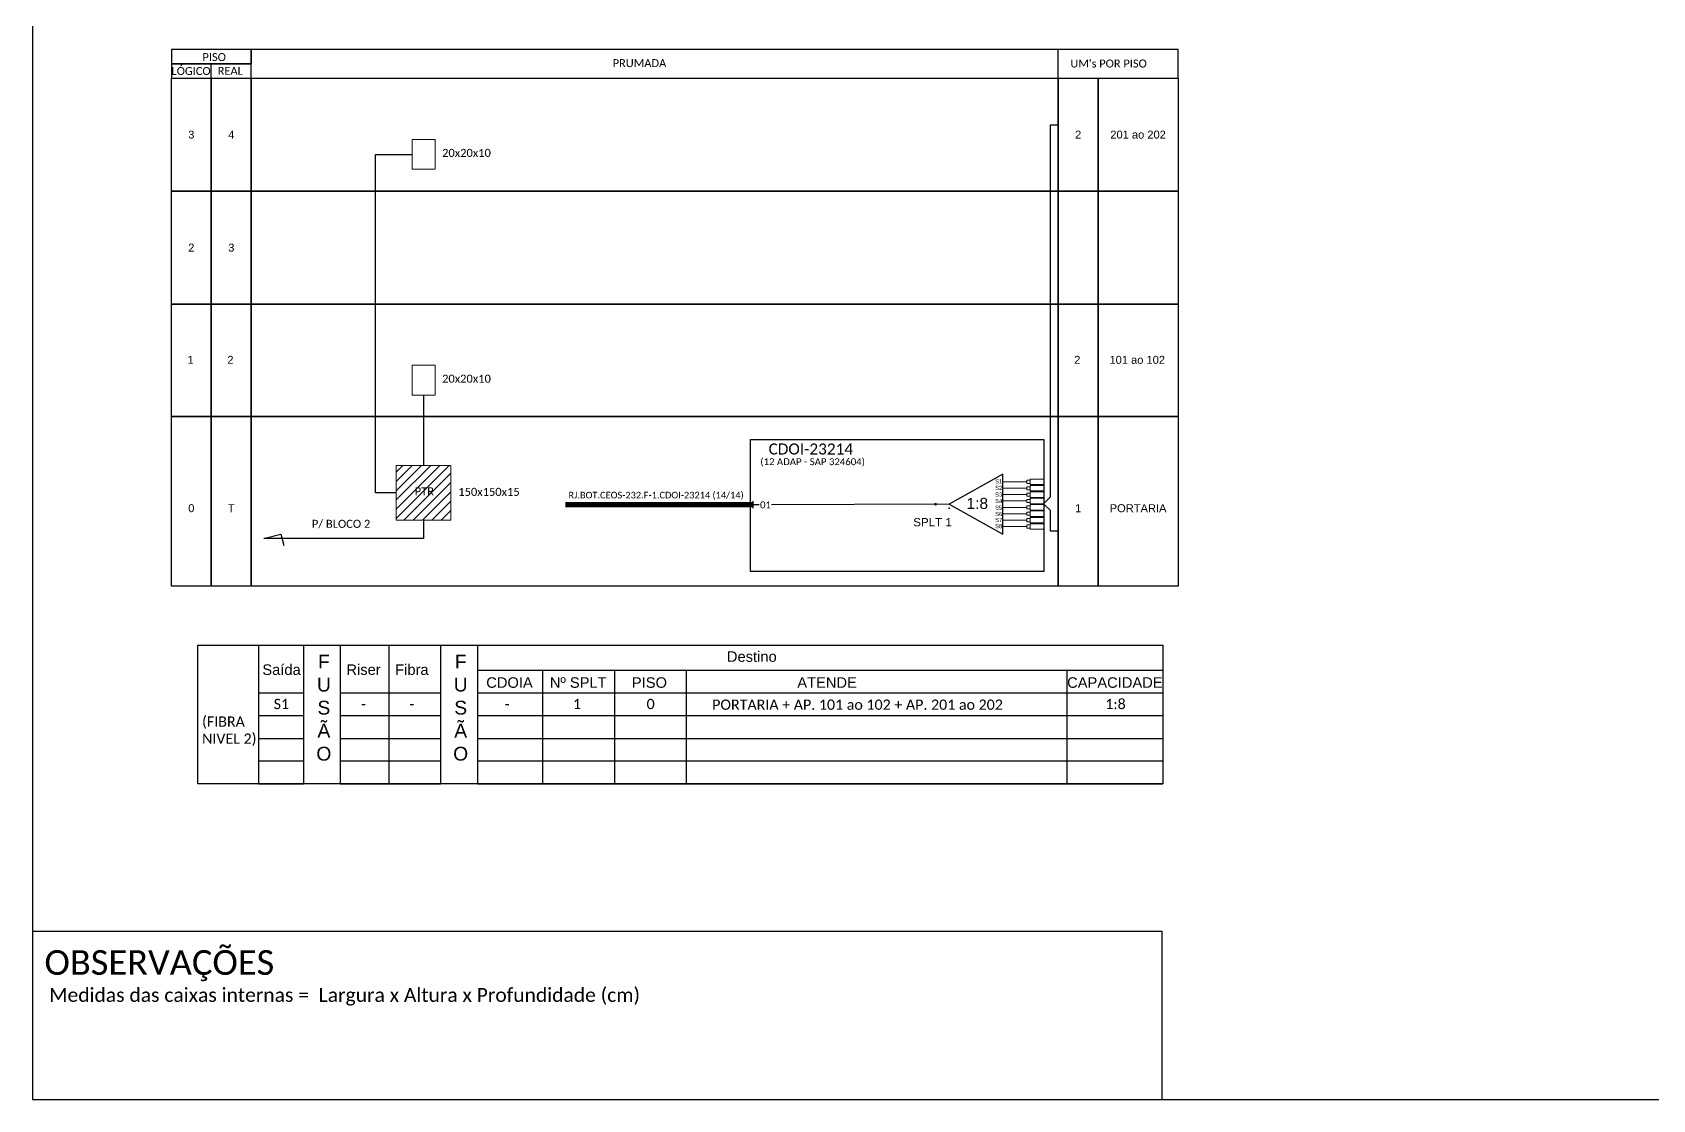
# Model space of a CAD drawing. Extents: x -89 to 1698, y 17 to 1299.
# Drawn here: x 859.2 to 1328.3, y 705 to 1014.1 of the extents above; entities that cross this region are included whole.
import ezdxf
from ezdxf.enums import TextEntityAlignment as Align

# ---------------------------------------------------------------- set-up
doc = ezdxf.new("R2010")
doc.units = 0
doc.styles.add('ARIAL', font='arial.ttf')
doc.styles.add('WMF-Calibri0', font='calibri.ttf')

# ---------------------------------------------------------------- blocks, each defined once
blk = doc.blocks.new('CDOI-12 ADAP SAP 05 ESQ')
at = {"color": 1}
blk.add_lwpolyline([(5016.02, -490.32), (5016.02, -490.32), (5016.02, -490.32), (4962.89, -490.32), (4962.89, -466.43), (4962.89, -466.43)], dxfattribs=at)
blk.add_lwpolyline([(4962.89, -466.43), (5016.02, -466.43), (5016.02, -490.32), (4962.89, -490.32)], close=True, dxfattribs=at)
blk = doc.blocks.new('SPLT_1-8_SC-APC')
at = {"color": 1}
blk.add_lwpolyline([(-7.37, -2.1), (-17.04, -7.55), (-7.37, -13), (-7.37, -2.1)], dxfattribs=at)
at = {"color": 3, "lineweight": 0}
for points in [[(-2.99, -3.51), (-7.37, -3.51)], [(-7.37, -4.66), (-2.99, -4.66)], [(-7.37, -5.82), (-2.99, -5.82)], [(-2.41, -3.02), (-2.41, -4)], [(-2.41, -3.02), (0, -3.02)], [(-2.41, -4), (0, -4)], [(-2.41, -4.17), (-2.41, -5.16)], [(-2.41, -4.17), (0, -4.17)], [(-2.41, -5.16), (0, -5.16)], [(-2.41, -5.32), (-2.41, -6.31)], [(-2.41, -5.32), (0, -5.32)], [(-7.37, -6.97), (-2.99, -6.97)], [(-7.37, -8.12), (-2.99, -8.12)], [(-2.41, -6.31), (0, -6.31)], [(-2.41, -6.48), (-2.41, -7.46)], [(-2.41, -6.48), (0, -6.48)], [(-2.41, -7.46), (0, -7.46)], [(-2.41, -7.63), (-2.41, -8.62)], [(-2.41, -7.63), (0, -7.63)], [(-2.41, -8.62), (0, -8.62)], [(-2.41, -8.78), (-2.41, -9.77)], [(-2.41, -8.78), (0, -8.78)], [(-7.37, -9.28), (-2.99, -9.28)], [(-7.37, -10.43), (-2.99, -10.43)], [(-7.37, -11.58), (-2.99, -11.58)], [(-2.41, -9.77), (0, -9.77)], [(-2.41, -9.94), (-2.41, -10.92)], [(-2.41, -9.94), (0, -9.94)], [(-2.41, -10.92), (0, -10.92)], [(-2.41, -11.09), (-2.41, -12.08)], [(-2.41, -11.09), (0, -11.09)], [(-2.41, -12.08), (0, -12.08)]]:
    blk.add_lwpolyline(points, dxfattribs=at)
for points in [[(-2.99, -3.22), (-2.41, -3.22), (-2.41, -3.8), (-2.99, -3.8)], [(-2.99, -4.38), (-2.41, -4.38), (-2.41, -4.95), (-2.99, -4.95)], [(-2.99, -5.53), (-2.41, -5.53), (-2.41, -6.1), (-2.99, -6.1)], [(-2.99, -6.68), (-2.41, -6.68), (-2.41, -7.26), (-2.99, -7.26)], [(-2.99, -7.84), (-2.41, -7.84), (-2.41, -8.41), (-2.99, -8.41)], [(-2.99, -8.99), (-2.41, -8.99), (-2.41, -9.56), (-2.99, -9.56)], [(-2.99, -10.14), (-2.41, -10.14), (-2.41, -10.72), (-2.99, -10.72)], [(-2.99, -11.3), (-2.41, -11.3), (-2.41, -11.87), (-2.99, -11.87)]]:
    blk.add_lwpolyline(points, close=True, dxfattribs=at)
at = {"color": 1, "lineweight": 0}
blk.add_lwpolyline([(-17.04, -7.55), (-19.26, -7.55)], dxfattribs=at)
at = {"color": 1, "style": 'ARIAL'}
for s, height, p in [('S1', 0.75, (-8.74, -3.78)), ('S2', 0.75, (-8.74, -4.97)), ('S3', 0.75, (-8.74, -6.18)), ('1:8', 2, (-13.91, -8.4)), ('S4', 0.75, (-8.74, -7.36)), ('S5', 0.75, (-8.74, -8.57)), ('S6', 0.75, (-8.74, -9.69)), ('S7', 0.75, (-8.74, -10.78)), ('S8', 0.75, (-8.74, -11.9))]:
    blk.add_text(s, height=height, dxfattribs=at).set_placement(p)

msp = doc.modelspace()

# ---------------------------------------------------------------- hatches: boundary and pattern name
h = msp.add_hatch()
h.set_pattern_fill('ANSI31', color=1, scale=0.6)
h.set_pattern_definition([(45, (444.105, 3521.0566), (-1.3470384, 1.3470384), [])])
h.paths.add_polyline_path([(980.4, 888.65), (964.59, 888.65), (964.59, 872.84), (980.4, 872.84)])
h.paths.add_polyline_path([(969.32, 879.48), (976.13, 879.48), (976.13, 882.95), (969.32, 882.95)], flags=24)
h = msp.add_hatch(color=3)
h.dxf.hatch_style = 1
edge = h.paths.add_edge_path()
edge.add_arc((1120.73, 877.47), 0.41, 0, 360)

# ---------------------------------------------------------------- linework, layer by layer
at = {"color": 7}
for p, q in [((937.76, 836.66), (937.76, 796.53)), ((962.45, 836.66), (962.45, 796.53)), ((977.36, 836.66), (977.36, 796.53)), ((988.08, 836.66), (988.08, 796.53)), ((1006.95, 829.36), (1006.95, 796.53)), ((1027.75, 829.36), (1027.75, 796.53)), ((1048.51, 829.36), (1048.51, 796.53)), ((1158.74, 829.36), (1158.74, 796.53))]:
    msp.add_line(p, q, dxfattribs=at)
for points in [[(859.23, 705.02), (1697.79, 705.02), (1697.79, 1299.02), (859.23, 1299.02), (859.23, 705.02)], [(922.6, 1000.9), (1190.97, 1000.9), (1190.97, 1009.13), (922.6, 1009.13), (922.6, 1009.13), (922.6, 1005.02)], [(1156.22, 1000.9), (1156.22, 1009.13)], [(911.03, 1000.9), (911.03, 1005.02)]]:
    msp.add_lwpolyline(points)
for points in [[(899.46, 1005.02), (922.6, 1005.02), (922.6, 1009.13), (899.46, 1009.13)], [(899.46, 1000.9), (922.6, 1000.9), (922.6, 1005.02), (899.46, 1005.02)], [(899.46, 1000.9), (911.03, 1000.9), (911.03, 968.16), (899.46, 968.16)], [(911.03, 1000.9), (922.6, 1000.9), (922.6, 968.16), (911.03, 968.16)], [(922.6, 1000.9), (1156.22, 1000.9), (1156.22, 968.16), (922.6, 968.16)], [(1156.22, 1000.9), (1167.79, 1000.9), (1167.79, 968.16), (1156.22, 968.16)], [(1167.79, 1000.9), (1190.94, 1000.9), (1190.94, 968.16), (1167.79, 968.16)], [(899.46, 968.16), (911.03, 968.16), (911.03, 935.42), (899.46, 935.42)], [(911.03, 968.16), (922.6, 968.16), (922.6, 935.42), (911.03, 935.42)], [(922.6, 968.16), (1156.22, 968.16), (1156.22, 935.42), (922.6, 935.42)], [(1156.22, 968.16), (1167.79, 968.16), (1167.79, 935.42), (1156.22, 935.42)], [(1167.79, 968.16), (1190.94, 968.16), (1190.94, 935.42), (1167.79, 935.42)], [(899.46, 935.42), (911.03, 935.42), (911.03, 902.86), (899.46, 902.86)], [(911.03, 935.42), (922.6, 935.42), (922.6, 902.86), (911.03, 902.86)], [(922.6, 935.42), (1156.22, 935.42), (1156.22, 902.86), (922.6, 902.86)], [(1156.22, 935.42), (1167.79, 935.42), (1167.79, 902.86), (1156.22, 902.86)], [(1167.79, 935.42), (1190.94, 935.42), (1190.94, 902.86), (1167.79, 902.86)], [(899.46, 902.86), (911.03, 902.86), (911.03, 853.74), (899.46, 853.74)], [(911.03, 902.86), (922.6, 902.86), (922.6, 853.74), (911.03, 853.74)], [(922.6, 902.86), (1156.22, 902.86), (1156.22, 853.74), (922.6, 853.74)], [(1156.22, 902.86), (1167.79, 902.86), (1167.79, 853.74), (1156.22, 853.74)], [(1167.79, 902.86), (1190.94, 902.86), (1190.94, 853.74), (1167.79, 853.74)]]:
    msp.add_lwpolyline(points, close=True)
at = {"color": 3}
for points in [[(1156.22, 869.62), (1154.03, 869.62), (1154.03, 875.62), (1151.96, 877.62), (1154.03, 879.61), (1154.03, 987.33), (1156.22, 987.33)], [(964.59, 880.75), (958.53, 880.75), (958.53, 978.79), (969.18, 978.79)], [(972.49, 909.09), (972.49, 888.65)], [(1069.63, 877.34), (1067.86, 877.34)], [(1121.14, 877.48), (1073.25, 877.34)], [(972.49, 872.84), (972.49, 867.52), (926.26, 867.52), (931.16, 868.79), (932.01, 865.54)]]:
    msp.add_lwpolyline(points, dxfattribs=at)
at = {"color": 0, "lineweight": 0}
for points in [[(969.18, 983.1), (975.8, 983.1), (975.8, 974.48), (969.18, 974.48)], [(969.18, 917.71), (975.8, 917.71), (975.8, 909.09), (969.18, 909.09)]]:
    msp.add_lwpolyline(points, close=True, dxfattribs=at)
at = {"color": 1, "lineweight": 0}
msp.add_lwpolyline([(964.59, 888.65), (980.4, 888.65), (980.4, 872.84), (964.59, 872.84)], close=True, dxfattribs=at)
at = {"color": 1, "const_width": 1.6}
msp.add_lwpolyline([(1013.52, 877.34), (1067.86, 877.34)], dxfattribs=at)
at = {"color": 1}
msp.add_lwpolyline([(1067.86, 878.39), (1067.86, 876.29)], dxfattribs=at)
at = {"color": 7}
msp.add_lwpolyline([(907.08, 836.66), (1186.52, 836.66), (1186.52, 796.53), (907.08, 796.53)], close=True, dxfattribs=at)
for points in [[(924.72, 836.66), (924.72, 796.53)], [(948.47, 796.53), (948.47, 836.66)], [(988.08, 829.36), (1186.52, 829.36)], [(924.72, 822.8), (937.76, 822.8)], [(948.47, 822.8), (977.36, 822.8)], [(988.08, 822.8), (1186.52, 822.8)], [(924.72, 816.23), (937.76, 816.23)], [(948.47, 816.23), (977.36, 816.23)], [(988.08, 816.23), (1048.51, 816.23)], [(1048.51, 816.23), (1158.74, 816.23)], [(1158.74, 816.23), (1186.52, 816.23)], [(924.72, 809.66), (937.76, 809.66)], [(948.47, 809.66), (977.36, 809.66)], [(988.08, 809.66), (1186.52, 809.66)], [(924.72, 803.1), (937.76, 803.1)], [(948.47, 803.1), (977.36, 803.1)], [(988.08, 803.1), (1186.52, 803.1)], [(924.72, 796.53), (937.76, 796.53)], [(924.72, 796.53), (937.76, 796.53)], [(948.47, 796.53), (977.36, 796.53)], [(948.47, 796.53), (977.36, 796.53)], [(988.08, 796.53), (1186.52, 796.53)], [(988.08, 796.53), (1186.52, 796.53)], [(859.3, 753.78), (1186.26, 753.78)], [(1186.26, 753.78), (1186.26, 705.02)]]:
    msp.add_lwpolyline(points, dxfattribs=at)
for p in [(899.46, 968.16), (899.46, 935.42), (899.46, 902.86), (1124.7, 876.29)]:
    msp.add_point(p)

# ---------------------------------------------------------------- block references
at = {"xscale": 1.600000000000023, "yscale": 1.600000000000023, "zscale": 1.6}
msp.add_blockref('CDOI-12 ADAP SAP 05 ESQ', (-6873.53, 1642.47), dxfattribs=at)
at = {"color": 3, "xscale": 1.600000000000023, "yscale": 1.600000000000023, "zscale": 1.6}
msp.add_blockref('SPLT_1-8_SC-APC', (1151.96, 889.56), dxfattribs=at)

# ---------------------------------------------------------------- texts
at = {"style": 'WMF-Calibri0'}
for s, height, p in [('  LÓGICO', 2.3, (897.88, 1001.8)), ('     PISO', 2.3, (904.42, 1005.83)), ('    REAL', 2.3, (909.64, 1001.85)), ('PRUMADA', 2.3, (1027.23, 1004.08)), ("UM's POR PISO", 2.3, (1159.75, 1003.97)), ('20x20x10', 2.317, (977.86, 978.07)), ('20x20x10', 2.317, (977.86, 912.68)), ('PTR', 2.317, (969.9, 880.07)), ('01', 2, (1069.9, 876.3))]:
    msp.add_text(s, height=height, dxfattribs=at).set_placement(p)
at = {"style": 'ARIAL'}
for s, p in [('3', (905.24, 984.53)), ('4', (916.82, 984.53)), ('2', (1162.01, 984.53)), ('201 ao 202', (1179.36, 984.53)), ('2', (905.24, 951.79)), ('3', (916.82, 951.79)), ('1', (905, 919.3)), ('2', (916.57, 919.3)), ('2', (1161.76, 919.3)), ('101 ao 102', (1179.12, 919.3)), ('0', (905.24, 876.32)), ('T', (916.82, 876.32)), ('1', (1162.01, 876.32)), ('PORTARIA', (1179.36, 876.32))]:
    msp.add_text(s, height=2.3, dxfattribs=at).set_placement(p, align=Align.MIDDLE_CENTER)
at = {"color": 1, "style": 'WMF-Calibri0'}
for s, height, p in [('CDOI-23214', 3.2, (1072.38, 891.87)), ('RJ.BOT.CEOS-232.F-1.CDOI-23214 (14/14)', 1.92, (1014.43, 879.15))]:
    msp.add_text(s, height=height, dxfattribs=at).set_placement(p)
msp.add_text('(12 ADAP - SAP 324604)', height=2, dxfattribs=at).set_placement((1085.13, 888.79), align=Align.CENTER)
at = {"color": 3, "style": 'WMF-Calibri0'}
for s, p in [('150x150x15', (982.53, 879.89)), ('P/ BLOCO 2', (940.14, 870.64))]:
    msp.add_text(s, height=2.317, dxfattribs=at).set_placement(p)
at = {"color": 7}
for s, height, style, p in [('SPLT 1', 2.4, 'ARIAL', (1114.25, 871.07)), ('S1', 2.966, 'WMF-Calibri0', (929.09, 818.13)), ('1', 2.97, 'WMF-Calibri0', (1015.74, 818.13)), ('0', 2.97, 'WMF-Calibri0', (1037.06, 818.13)), ('PORTARIA + AP. 101 ao 102 + AP. 201 ao 202', 2.9659, 'WMF-Calibri0', (1056.04, 817.93)), ('1:8', 2.966, 'WMF-Calibri0', (1169.85, 818.13)), ('-', 2.97, 'WMF-Calibri0', (954.39, 818.13)), ('-', 2.97, 'WMF-Calibri0', (968.37, 818.13)), ('-', 2.97, 'WMF-Calibri0', (996.01, 818.13)), ('OBSERVAÇÕES', 7.1308, 'WMF-Calibri0', (862.72, 741.17))]:
    msp.add_text(s, height=height, dxfattribs=dict(at, style=style)).set_placement(p)
at = {"color": 7, "style": 'ARIAL'}
for s, p in [('Destino', (1067.52, 833.35)), ('Saída', (931.36, 829.56)), ('Riser', (955.11, 829.56)), ('Fibra', (969.1, 829.56)), ('CDOIA', (997.36, 825.82)), ('Nº SPLT', (1017.26, 825.82)), ('PISO', (1037.88, 825.82)), ('ATENDE', (1089.31, 825.82)), ('CAPACIDADE', (1172.64, 825.82))]:
    msp.add_text(s, height=3.044, dxfattribs=at).set_placement(p, align=Align.MIDDLE_CENTER)
at = {"color": 7}
for s, insert, char_height, width, attachment_point, style in [('F\\PU\\PS\\PÃ\\PO', (943.62, 833.89), 4, 2.5977, 2, 'ARIAL'), ('F\\PU\\PS\\PÃ\\PO', (983.23, 833.89), 4, 2.5977, 2, 'ARIAL'), ('(FIBRA NIVEL 2)', (908.35, 816), 2.9659, 16.8313, 1, 'WMF-Calibri0'), ('Medidas das caixas internas =  Largura x Altura x Profundidade (cm)', (864.07, 737.33), 4, 658.8434, 1, 'WMF-Calibri0')]:
    msp.add_mtext(s, dxfattribs=dict(at, insert=insert, char_height=char_height, width=width, attachment_point=attachment_point, style=style))

doc.saveas('drawing.dxf')
